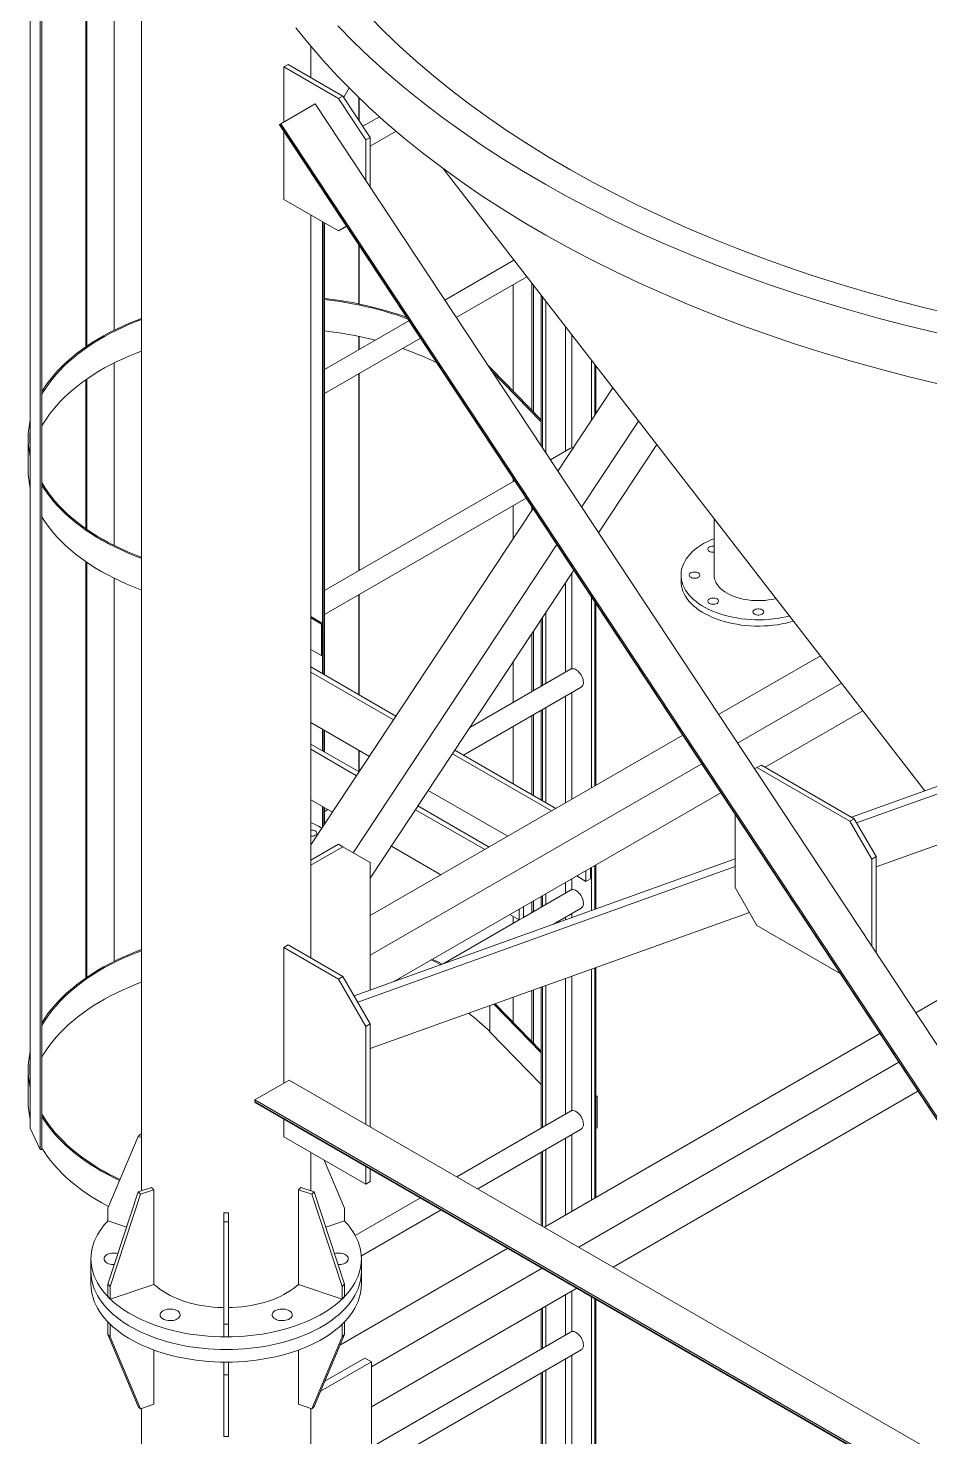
# Model space of a CAD drawing. Header units: millimetres. Extents: x 26816 to 90584, y 11074 to 56542.
# Drawn here: x 39955 to 41122, y 39986 to 41808 of the extents above; entities that cross this region are included whole.
import ezdxf

# ---------------------------------------------------------------- set-up
doc = ezdxf.new("R2010")
doc.units = ezdxf.units.MM
doc.layers.add('MAU_CAM', color=30, linetype='Continuous')

msp = doc.modelspace()

# ---------------------------------------------------------------- linework, layer by layer
at = {"layer": 'MAU_CAM', "linetype": 'Continuous', "lineweight": 0}
for p, q in [((39957.9, 40385.1), (39957.9, 49407.9)), ((39971, 40357.2), (39971, 49380)), ((39973, 40357.5), (39973, 49380.3)), ((40101.9, 42420.6), (40101.9, 40303.9)), ((40029.9, 41395.7), (40029.9, 41934.3)), ((40031.3, 41396.7), (40031.3, 41933.3)), ((40066.7, 41417.3), (40066.7, 41912.8)), ((40321, 41744), (40321, 41784.4)), ((40321, 41783.5), (40322, 41783.2)), ((40291.7, 41760.9), (40286.1, 41757.7)), ((40286.1, 41757.7), (40286.1, 41686.7)), ((40286.1, 41757.7), (40356.8, 41716.8)), ((40291.7, 41760.9), (40362.4, 41720.1)), ((40370.4, 41730.6), (40363.5, 41718.5)), ((40362.4, 41720.1), (40356.8, 41716.8)), ((40356.8, 41716.8), (40392.1, 41663.3)), ((40362.4, 41720.1), (40397.8, 41666.6)), ((40383.1, 41688.8), (40383.1, 41718.1)), ((40383.6, 41688), (40383.6, 41717.6)), ((40282, 41684.3), (40326.5, 41710)), ((41600.9, 39781), (40326.5, 41710)), ((40280.4, 41682.9), (41577, 39720.2)), ((40280.6, 41683.2), (40282, 41684.3)), ((41577.2, 39720.5), (40280.6, 41683.2)), ((41578.6, 39721.7), (40282, 41684.3)), ((40409.8, 41693.2), (40388.3, 41680.9)), ((40286.1, 41674.3), (40286.1, 41586.4)), ((40397.8, 41666.6), (40392.1, 41663.3)), ((40392.1, 41610.8), (40392.1, 41663.3)), ((40397.8, 41655.1), (40431.2, 41674.5)), ((40397.8, 41602.2), (40397.8, 41666.6)), ((40491.5, 41626.6), (41115.3, 40821.4)), ((40286.1, 41586.4), (40356.8, 41545.6)), ((40321, 40605), (40321, 41566.3)), ((40336.2, 41557.5), (40336.2, 40972.7)), ((40337.6, 41556.7), (40337.6, 40971.9)), ((40338.5, 40971.4), (40338.5, 41556.2)), ((40356.8, 41545.6), (40367.1, 41551.6)), ((40362.4, 41548.9), (40356.8, 41545.6)), ((40367.1, 41551.6), (40362.4, 41548.9)), ((40383.1, 41451.1), (40383.1, 41527.4)), ((40383.6, 41451), (40383.6, 41526.6)), ((40583.6, 41507.8), (40494.2, 41456.2)), ((40582.5, 41507.2), (40582.5, 41509.2)), ((40509.1, 41433.6), (40600.3, 41486.3)), ((40582.5, 41338.6), (40582.5, 41476)), ((40607, 41313.4), (40607, 41477.6)), ((40608.8, 41311.6), (40608.8, 41475.3)), ((40619, 41462), (40619, 41267.3)), ((40620.5, 41460.2), (40620.5, 41265.1)), ((40624.7, 41454.7), (40624.7, 41258.7)), ((40447.8, 41429.4), (40338.5, 41366.3)), ((40650.2, 41421.9), (40650.2, 41260.4)), ((40338.5, 41335.1), (40462.7, 41406.9)), ((40383.1, 41392.1), (40383.1, 41409)), ((40383.6, 41392.4), (40383.6, 41408.9)), ((40658.6, 41410.9), (40658.6, 41265)), ((40066.7, 41138.6), (40066.7, 41374.9)), ((40554.3, 41367.6), (40549.8, 41372.1)), ((40554.3, 41367.6), (40553, 41367.2)), ((40619, 41301.1), (40554.3, 41367.6)), ((40684.1, 41378), (40684.1, 41301)), ((40688.3, 41372.6), (40688.3, 41307.4)), ((40689.7, 41370.7), (40689.7, 41309.6)), ((40029.9, 41160.4), (40029.9, 41353.1)), ((40031.3, 41159.4), (40031.3, 41354.1)), ((40383.1, 41106.3), (40383.1, 41360.9)), ((40383.6, 41106.6), (40383.6, 41361.2)), ((40619, 41298.7), (40554.3, 41365.2)), ((40640.4, 41234.9), (40711.6, 41342.6)), ((40671.2, 41188.3), (40744.8, 41299.7)), ((39955.3, 41277.2), (39955.3, 41236.3)), ((40656.9, 41264.4), (40630.9, 41249.3)), ((40693.1, 41155.2), (40768.4, 41269.2)), ((40584.5, 41222.5), (40338.5, 41080.5)), ((40582.5, 41221.4), (40582.5, 41225.6)), ((40321, 40751.3), (40608.4, 41186.4)), ((40338.5, 41049.3), (40599.4, 41200)), ((40582.5, 41147.3), (40582.5, 41190.2)), ((40607, 41184.3), (40607, 41188.5)), ((40842.6, 41173.4), (40842.6, 41100.3)), ((40375.8, 40741.2), (40639.2, 41139.8)), ((40029.9, 40579.2), (40029.9, 41117.8)), ((40031.3, 40580.2), (40031.3, 41116.8)), ((40066.7, 40600.7), (40066.7, 41096.2)), ((40397.8, 40708.2), (40661, 41106.7)), ((40658.6, 41103.1), (40658.6, 40979.2)), ((40799.8, 41100.3), (40799.8, 41092.1)), ((40383.1, 40945.6), (40383.1, 41075.1)), ((40383.6, 40945.3), (40383.6, 41075.4)), ((40650.2, 41090.2), (40650.2, 40974.6)), ((40684.1, 41071.8), (40684.1, 40825.2)), ((40688.3, 41065.4), (40688.3, 40827.6)), ((40689.7, 41063.3), (40689.7, 40828.5)), ((40321, 41046.7), (40336.2, 41037.9)), ((40321, 41045), (40334.8, 41037.1)), ((40336.2, 41037.9), (40334.8, 41037.1)), ((40336.2, 40997.1), (40336.2, 41037.9)), ((40619, 41043.1), (40619, 40956.7)), ((40620.5, 41045.3), (40620.5, 40957.5)), ((40624.7, 41051.7), (40624.7, 40960)), ((40334.8, 41037.1), (40334.8, 40996.2)), ((40607, 40949.7), (40607, 41025)), ((40608.8, 40950.8), (40608.8, 41027.6)), ((40321, 41004.2), (40334.8, 40996.2)), ((40334.8, 40996.2), (40336.2, 40997.1)), ((40582.5, 40935.6), (40582.5, 40987.9)), ((40848.4, 40920.1), (40980, 40996)), ((40321, 40981.5), (40431, 40918)), ((40321, 40975), (40427.9, 40913.2)), ((40656.9, 40978.6), (40526.7, 40903.4)), ((41524.1, 40968.2), (41020.3, 40787.3)), ((40518.5, 40867.5), (40670.7, 40955.3)), ((40658.6, 40948.4), (40658.6, 40810.5)), ((40873, 40882.8), (41007.5, 40960.5)), ((41524.1, 40958.5), (41026.9, 40779.9)), ((40624.7, 40928.8), (40624.7, 40806.2)), ((40650.2, 40943.5), (40650.2, 40805.6)), ((40607, 40816.4), (40607, 40918.6)), ((40608.8, 40815.4), (40608.8, 40919.6)), ((40619, 40925.5), (40619, 40809.4)), ((40620.5, 40926.3), (40620.5, 40808.6)), ((40908.5, 40851.8), (41035.1, 40924.9)), ((40321, 40909.6), (40396.7, 40865.9)), ((40336.2, 40900.9), (40336.2, 40872.9)), ((40337.6, 40900), (40337.6, 40872)), ((40338.5, 40871.5), (40338.5, 40899.5)), ((40397.8, 40659.9), (40802, 40893.3)), ((40582.5, 40830.5), (40582.5, 40904.4)), ((41533.8, 40895.7), (41052.2, 40722.8)), ((40321, 40881.7), (40383.3, 40845.7)), ((40321, 40875.1), (40380.2, 40840.9)), ((40383.1, 40845.8), (40383.1, 40873.8)), ((40507.3, 40874), (40637.9, 40798.5)), ((40383.6, 40846.2), (40383.6, 40873.5)), ((40397.8, 40608.5), (40826.6, 40856)), ((40504.1, 40869.2), (40632.3, 40795.3)), ((40895, 40849.6), (40898, 40851.3)), ((40903.7, 40854.6), (40898, 40851.3)), ((40898, 40851.3), (41018.2, 40781.9)), ((40903.7, 40854.6), (41023.9, 40785.2)), ((40472.9, 40821.9), (40575.7, 40762.6)), ((40321, 40809.8), (40348.9, 40793.7)), ((40336.2, 40801), (40336.2, 40774.4)), ((40428.4, 40574.7), (40851.2, 40818.8)), ((40459.5, 40801.7), (40551.4, 40748.6)), ((40337.6, 40800.2), (40337.6, 40776.5)), ((40338.5, 40777.9), (40338.5, 40799.7)), ((40342.8, 40797.2), (40338.5, 40794.7)), ((40456.4, 40796.9), (40545.8, 40745.3)), ((40869.7, 40790.8), (40869.7, 40696.2)), ((41023.9, 40785.2), (41018.2, 40781.9)), ((41023.9, 40785.2), (41052.2, 40736.2)), ((41018.2, 40781.9), (41046.5, 40732.9)), ((40356.8, 40752.2), (40321, 40731.5)), ((40362.4, 40748.9), (40321, 40725)), ((40356.8, 40752.2), (40362.4, 40748.9)), ((40362.4, 40748.9), (40397.8, 40728.5)), ((40425.1, 40749.7), (40489.2, 40712.7)), ((40869.7, 40733.2), (40376.8, 40556.2)), ((40397.8, 40563.7), (40397.8, 40728.5)), ((41052.2, 40736.2), (41046.5, 40732.9)), ((41046.5, 40732.9), (41046.5, 40620.2)), ((41052.2, 40736.2), (41052.2, 40611.6)), ((40869.7, 40723.5), (40381.5, 40548.1)), ((40664.8, 40711.2), (40676.8, 40704.2)), ((40676.8, 40718.1), (40676.8, 40704.2)), ((40682.5, 40707.5), (40682.5, 40721.4)), ((40684.1, 40722.3), (40684.1, 40666.5)), ((40688.3, 40724.8), (40688.3, 40668.1)), ((40689.7, 40725.6), (40689.7, 40668.6)), ((40656.9, 40692.8), (40596, 40657.6)), ((40650.2, 40702.7), (40650.2, 40688.9)), ((40658.6, 40707.6), (40658.6, 40693.5)), ((40676.8, 40704.2), (40682.5, 40707.5)), ((40869.7, 40696.2), (40898, 40647.2)), ((40607, 40664), (40607, 40677.8)), ((40608.8, 40665), (40608.8, 40678.8)), ((40619, 40684.8), (40619, 40670.9)), ((40620.5, 40685.6), (40620.5, 40671.7)), ((40624.7, 40688), (40624.7, 40674.2)), ((40888.4, 40663.9), (40397.8, 40487.8)), ((40578.3, 40661.2), (40590.3, 40654.3)), ((40582.5, 40649.8), (40582.5, 40658.8)), ((40590.3, 40668.2), (40590.3, 40654.3)), ((40590.3, 40654.3), (40596, 40657.6)), ((40596, 40657.6), (40596, 40671.4)), ((40634.8, 40648.8), (40670.7, 40669.5)), ((40650.2, 40657.7), (40650.2, 40654.3)), ((40658.6, 40662.6), (40658.6, 40657.4)), ((40590.3, 40654.3), (40491.9, 40597.5)), ((40898, 40647.2), (41005.7, 40585.1)), ((40286.1, 40618.7), (40291.7, 40621.9)), ((40286.1, 40618.7), (40286.1, 40443.1)), ((40356.8, 40577.8), (40286.1, 40618.7)), ((40362.4, 40581.1), (40291.7, 40621.9)), ((41103.4, 40534.1), (41265.4, 40627.6)), ((40684.1, 40590.6), (40684.1, 40292)), ((40688.3, 40592.1), (40688.3, 40294.4)), ((40689.7, 40592.6), (40689.7, 40295.3)), ((40356.8, 40577.8), (40362.4, 40581.1)), ((40392.1, 40516.6), (40356.8, 40577.8)), ((40362.4, 40581.1), (40397.8, 40519.9)), ((40619, 40567.2), (40619, 40385.1)), ((40620.5, 40567.7), (40620.5, 40385.9)), ((40624.7, 40569.3), (40624.7, 40388.4)), ((40650.2, 40578.4), (40650.2, 40403.1)), ((40658.6, 40581.4), (40658.6, 40407.7)), ((40619, 40484.5), (40559.4, 40545.8)), ((40582.5, 40522.1), (40582.5, 40554.1)), ((40607, 40496.9), (40607, 40562.9)), ((40608.8, 40495.1), (40608.8, 40563.5)), ((40552.5, 40543.3), (40552.5, 40509.7)), ((40619, 40482.2), (40557.7, 40545.2)), ((40397.8, 40519.9), (40392.1, 40516.6)), ((40392.1, 40390), (40392.1, 40516.6)), ((40397.8, 40386.8), (40397.8, 40519.9)), ((40619, 40441.4), (40552.5, 40509.7)), ((40623, 40256.7), (41057, 40507.3)), ((39955.3, 40460.6), (39955.3, 40419.8)), ((40667.6, 40231), (41081.6, 40470.1)), ((40248.6, 40421.5), (40293.1, 40447.2)), ((41600.9, 39692.2), (40293.1, 40447.2)), ((41578.6, 39653.7), (40248.6, 40421.5)), ((40248.6, 40419), (40248.6, 40421.5)), ((41578.6, 39651.2), (40248.6, 40419)), ((40249, 40418.1), (41579, 39650.3)), ((40691.2, 40426.3), (40689.7, 40427.1)), ((40689.7, 40425.5), (40691.2, 40426.3)), ((40689.7, 40384.6), (40689.7, 40425.5)), ((40691.2, 40426.3), (40691.2, 40385.4)), ((40712.1, 40205.3), (41106.2, 40432.8)), ((40656.9, 40407), (40509.9, 40322.1)), ((39957.9, 40385.1), (39971, 40357.2)), ((40286.1, 40396.7), (40286.1, 40373.7)), ((40290, 40394.4), (41600.9, 39637.6)), ((40536.9, 40306.5), (40670.7, 40383.7)), ((40691.2, 40385.4), (40689.7, 40384.6)), ((40097.7, 40374.3), (40058.4, 40281.3)), ((40100.7, 40377.3), (40097.7, 40374.3)), ((40101.9, 40372.9), (40097.7, 40374.3)), ((40101.9, 40376.9), (40100.7, 40377.3)), ((40286.1, 40373.7), (40392.1, 40312.5)), ((40650.2, 40371.9), (40650.2, 40272.4)), ((40658.6, 40376.8), (40658.6, 40277.3)), ((39971, 40357.2), (39973, 40357.5)), ((40321, 40303.9), (40321, 40353.5)), ((40619, 40353.9), (40619, 40259)), ((40620.5, 40354.7), (40620.5, 40258.2)), ((40624.7, 40357.2), (40624.7, 40257.7)), ((40338.1, 40343.7), (40364.5, 40281.3)), ((40338.5, 40342.7), (40338.5, 40343.4)), ((40392.1, 40312.5), (40392.1, 40335.5)), ((40397.8, 40315.7), (40397.8, 40332.2)), ((40392.1, 40312.5), (40397.8, 40315.7)), ((40097.7, 40302.5), (40058.4, 40183.2)), ((40100.7, 40299.5), (40061.4, 40180.2)), ((40115, 40308.3), (40097.7, 40302.5)), ((40097.7, 40302.5), (40100.7, 40299.5)), ((40118, 40305.3), (40100.7, 40299.5)), ((40115, 40308.3), (40118, 40305.3)), ((40118, 40182.8), (40118, 40305.3)), ((40304.8, 40305.3), (40307.8, 40308.3)), ((40304.8, 40305.3), (40322.1, 40299.5)), ((40304.8, 40182.8), (40304.8, 40305.3)), ((40307.8, 40308.3), (40325.1, 40302.5)), ((40322.1, 40299.5), (40325.1, 40302.5)), ((40322.1, 40299.5), (40361.5, 40180.2)), ((40325.1, 40302.5), (40364.5, 40183.2)), ((40462.6, 40294.8), (40378.4, 40246.2)), ((40058.4, 40281.3), (40058.4, 40264.9)), ((40208.4, 40275.2), (40214.4, 40275.2)), ((40208.4, 40275.2), (40208.4, 40263.6)), ((40214.4, 40275.2), (40214.4, 40263.6)), ((40364.5, 40281.3), (40364.5, 40264.9)), ((40386.3, 40219.6), (40489.6, 40279.2)), ((40058.4, 40264.9), (40082.7, 40256.8)), ((40208.4, 40263.6), (40208.4, 40131.2)), ((40208.4, 40263.6), (40214.4, 40263.6)), ((40214.4, 40263.6), (40214.4, 40131.2)), ((40364.5, 40264.9), (40340.2, 40256.8)), ((40358.6, 40104.1), (40575.8, 40229.5)), ((40036.4, 40215.9), (40036.4, 40199.6)), ((40036.4, 40199.6), (40036.4, 40183.3)), ((40386.4, 40199.6), (40386.4, 40215.9)), ((40386.4, 40183.3), (40386.4, 40199.6)), ((40399.2, 40076.1), (40620.3, 40203.7)), ((40058.4, 40183.2), (40061.4, 40180.2)), ((40058.4, 40183.2), (40058.4, 40166.9)), ((40061.4, 40163.9), (40118, 40182.8)), ((40361.5, 40163.9), (40304.8, 40182.8)), ((40361.5, 40180.2), (40364.5, 40183.2)), ((40364.5, 40183.2), (40364.5, 40166.9)), ((40058.4, 40166.9), (40061.4, 40163.9)), ((40061.4, 40180.2), (40061.4, 40163.9)), ((40361.5, 40180.2), (40361.5, 40163.9)), ((40361.5, 40163.9), (40364.5, 40166.9)), ((40399.2, 40024.6), (40664.9, 40178)), ((40650.2, 40169.5), (40650.2, 40117.3)), ((40658.6, 40174.4), (40658.6, 40121.9)), ((40684.1, 40166.9), (40684.1, 39685)), ((40688.3, 40164.5), (40688.3, 39682.6)), ((40689.7, 40163.7), (40689.7, 39681.8)), ((40619, 40151.6), (40619, 40099.3)), ((40620.5, 40152.4), (40620.5, 40100.1)), ((40624.7, 40154.8), (40624.7, 40102.6)), ((40058.4, 40134.2), (40058.4, 40134.3)), ((40058.4, 40134.2), (40061.4, 40131.2)), ((40058.4, 40117.9), (40058.4, 40134.2)), ((40061.4, 40131.2), (40061.4, 40131.3)), ((40061.4, 40114.9), (40061.4, 40131.2)), ((40208.4, 40131.2), (40214.4, 40131.2)), ((40208.4, 40131.2), (40208.4, 40114.9)), ((40214.4, 40131.2), (40214.4, 40114.9)), ((40361.5, 40131.2), (40364.5, 40134.2)), ((40361.5, 40131.2), (40361.5, 40131.3)), ((40361.5, 40114.9), (40361.5, 40131.2)), ((40364.5, 40134.2), (40364.5, 40134.3)), ((40364.5, 40117.9), (40364.5, 40134.2)), ((40058.4, 40117.9), (40061.4, 40114.9)), ((40097.7, 40024.9), (40058.4, 40117.9)), ((40100.7, 40021.9), (40061.4, 40114.9)), ((40208.4, 40114.9), (40214.4, 40114.9)), ((40322.1, 40021.9), (40361.5, 40114.9)), ((40325.1, 40024.9), (40364.5, 40117.9)), ((40361.5, 40114.9), (40364.5, 40117.9)), ((40656.9, 40121.2), (40399.2, 39972.4)), ((40118, 40097.8), (40118, 40027.7)), ((40304.8, 40097.8), (40304.8, 40027.7)), ((40399.2, 39941.2), (40670.7, 40098)), ((40658.6, 40091), (40658.6, 39836.1)), ((40208.4, 40065.9), (40208.4, 40082.2)), ((40208.4, 40082.2), (40214.4, 40082.2)), ((40208.4, 40082.2), (40208.4, 40082.2)), ((40214.4, 40065.9), (40214.4, 40082.2)), ((40214.4, 40082.2), (40214.4, 40082.2)), ((40333.5, 40044.7), (40399.2, 40082.6)), ((40339, 40057.7), (40390.7, 40087.5)), ((40390.7, 40087.5), (40399.2, 40082.6)), ((40399.2, 40082.6), (40399.2, 39919.3)), ((40650.2, 40086.1), (40650.2, 39831.5)), ((40208.4, 40065.9), (40214.4, 40065.9)), ((40208.4, 39986), (40208.4, 40065.9)), ((40214.4, 39986), (40214.4, 40065.9)), ((40619, 40068.1), (40619, 39813.5)), ((40620.5, 40069), (40620.5, 39814.3)), ((40624.7, 40071.4), (40624.7, 39816.8)), ((40097.7, 40024.9), (40100.7, 40021.9)), ((40118, 40027.7), (40100.7, 40021.9)), ((40101.9, 40022.3), (40101.9, 37547.7)), ((40304.8, 40027.7), (40322.1, 40021.9)), ((40321, 39920.8), (40321, 40022.3)), ((40322.1, 40021.9), (40325.1, 40024.9)), ((40208.4, 39986), (40214.4, 39986))]:
    msp.add_line(p, q, dxfattribs=at)
at = {"layer": 'MAU_CAM', "linetype": 'Continuous', "lineweight": 0, "flags": 128}
for points in [[(40396.3, 41823.5), (40415.7, 41803.7), (40436.1, 41784.2), (40457.3, 41765.1), (40479.4, 41746.2), (40502.4, 41727.7), (40526.1, 41709.5), (40550.7, 41691.8), (40576.1, 41674.3), (40602.3, 41657.3), (40629.3, 41640.7), (40657, 41624.5), (40685.4, 41608.7), (40714.6, 41593.4), (40744.4, 41578.5), (40774.9, 41564.1), (40806, 41550.1), (40837.8, 41536.6), (40870.2, 41523.7), (40903.1, 41511.1), (40936.6, 41499.1), (40970.6, 41487.7), (41005.2, 41476.7), (41040.2, 41466.3), (41075.7, 41456.4), (41111.7, 41447), (41148, 41438.2)], [(40301.5, 41808.3), (40318.7, 41787.1), (40336.8, 41766.1), (40356, 41745.4), (40376, 41725), (40397, 41704.9), (40418.9, 41685.1), (40441.7, 41665.7), (40465.3, 41646.6), (40489.8, 41627.9), (40515.2, 41609.6), (40541.4, 41591.6), (40568.4, 41574.1), (40596.1, 41557), (40624.7, 41540.3), (40654, 41524), (40684, 41508.2), (40714.8, 41492.9), (40746.2, 41478), (40778.3, 41463.6), (40811, 41449.7), (40844.4, 41436.3), (40878.3, 41423.4), (40912.9, 41411.1), (40948, 41399.2), (40983.6, 41387.9), (41019.7, 41377.2), (41056.3, 41367), (41093.3, 41357.3), (41130.8, 41348.2)], [(40356, 41810.7), (40376, 41790.3), (40397, 41770.2), (40418.9, 41750.5), (40441.7, 41731), (40465.3, 41712), (40489.8, 41693.2), (40515.2, 41674.9), (40541.4, 41657), (40568.4, 41639.4), (40596.1, 41622.3), (40624.7, 41605.6), (40654, 41589.4), (40684, 41573.6), (40714.8, 41558.2), (40746.2, 41543.3), (40778.3, 41528.9), (40811, 41515.1), (40844.4, 41501.7), (40878.3, 41488.8), (40912.9, 41476.4), (40948, 41464.6), (40983.6, 41453.3), (41019.7, 41442.5), (41056.3, 41432.3), (41093.3, 41422.7), (41130.8, 41413.6)], [(40280.4, 41682.9), (40280.4, 41682.9), (40280.4, 41683), (40280.5, 41683.1), (40280.6, 41683.2)], [(40101.9, 41432.4), (40093.9, 41429.4), (40085.2, 41425.8), (40076.8, 41422.1), (40068.6, 41418.2), (40060.6, 41414.1), (40052.8, 41409.9), (40045.3, 41405.6), (40038, 41401.1), (40031, 41396.5), (40024.3, 41391.7), (40017.8, 41386.9), (40011.6, 41381.9), (40005.8, 41376.8), (40000.2, 41371.5), (39994.9, 41366.2), (39989.9, 41360.8), (39985.3, 41355.3), (39980.9, 41349.7), (39976.9, 41344), (39973.3, 41338.2), (39973, 41337.7)], [(40101.9, 41431), (40095, 41428.4), (40086.4, 41424.9), (40078, 41421.2), (40069.8, 41417.3), (40061.9, 41413.3), (40054.2, 41409.1), (40046.7, 41404.8), (40039.5, 41400.3), (40032.5, 41395.8), (40025.8, 41391), (40019.4, 41386.2), (40013.3, 41381.2), (40007.4, 41376.1), (40001.9, 41370.9), (39996.7, 41365.6), (39991.7, 41360.3), (39987.1, 41354.8), (39982.8, 41349.2), (39978.8, 41343.5), (39975.1, 41337.8), (39973, 41334.1)], [(40404.1, 41404.2), (40397.4, 41405.8), (40387.6, 41408.1), (40377.7, 41410.1), (40367.6, 41412), (40357.4, 41413.7), (40347.2, 41415.2), (40338.5, 41416.2)], [(40101.9, 41390.2), (40095, 41387.6), (40086.4, 41384), (40078, 41380.3), (40069.8, 41376.5), (40061.9, 41372.4), (40054.2, 41368.3), (40046.7, 41364), (40039.5, 41359.5), (40032.5, 41354.9), (40025.8, 41350.2), (40019.4, 41345.4), (40013.3, 41340.4), (40007.4, 41335.3), (40001.9, 41330.1), (39996.7, 41324.8), (39991.7, 41319.4), (39987.1, 41313.9), (39982.8, 41308.4), (39978.8, 41302.7), (39975.1, 41297), (39973, 41293.3)], [(39973, 41220.2), (39974.2, 41218.1), (39977.8, 41212.3), (39981.7, 41206.6), (39985.9, 41201), (39990.4, 41195.5), (39995.3, 41190.1), (40000.5, 41184.8), (40005.9, 41179.6), (40011.7, 41174.5), (40017.7, 41169.5), (40024.1, 41164.6), (40030.7, 41159.8), (40037.6, 41155.2), (40044.7, 41150.7), (40052.1, 41146.4), (40059.8, 41142.2), (40067.7, 41138.1), (40075.8, 41134.2), (40084.1, 41130.4), (40092.7, 41126.9), (40101.4, 41123.4), (40101.9, 41123.3)], [(39973, 41216.6), (39975.9, 41211.9), (39979.8, 41206.2), (39984.1, 41200.6), (39988.6, 41195), (39993.5, 41189.6), (39998.7, 41184.2), (40004.2, 41179), (40010, 41173.8), (40016.1, 41168.8), (40022.5, 41163.9), (40029.2, 41159.1), (40036.1, 41154.4), (40043.3, 41149.9), (40050.7, 41145.5), (40058.4, 41141.3), (40066.4, 41137.2), (40074.5, 41133.3), (40082.9, 41129.5), (40091.5, 41125.9), (40100.3, 41122.5), (40101.9, 41121.9)], [(39973, 41175.8), (39975.9, 41171.1), (39979.8, 41165.4), (39984.1, 41159.7), (39988.6, 41154.2), (39993.5, 41148.7), (39998.7, 41143.4), (40004.2, 41138.1), (40010, 41133), (40016.1, 41128), (40022.5, 41123.1), (40029.2, 41118.3), (40036.1, 41113.6), (40043.3, 41109.1), (40050.7, 41104.7), (40058.4, 41100.5), (40066.4, 41096.4), (40074.5, 41092.5), (40082.9, 41088.7), (40091.5, 41085.1), (40100.3, 41081.6), (40101.9, 41081.1)], [(40940.1, 41047.5), (40936, 41046.5), (40930.4, 41045.4), (40924.7, 41044.4), (40918.9, 41043.7), (40913.1, 41043.1), (40907.2, 41042.7), (40901.2, 41042.6), (40895.3, 41042.6), (40889.4, 41042.9), (40883.5, 41043.4), (40877.7, 41044), (40872, 41044.9), (40866.3, 41045.9), (40860.8, 41047.1), (40855.4, 41048.6), (40850.2, 41050.2), (40845.1, 41052), (40840.3, 41053.9), (40835.6, 41056), (40831.2, 41058.3), (40827, 41060.7), (40823, 41063.3), (40819.4, 41066), (40816, 41068.8), (40812.9, 41071.7), (40810.1, 41074.7), (40807.7, 41077.8), (40805.5, 41081), (40803.7, 41084.3), (40802.2, 41087.6), (40801.1, 41090.9), (40800.3, 41094.3), (40799.9, 41097.7), (40799.8, 41101.2), (40800, 41104.6), (40800.6, 41108), (40801.6, 41111.4), (40802.9, 41114.7), (40804.6, 41118), (40806.5, 41121.2), (40808.9, 41124.4), (40811.5, 41127.4), (40814.4, 41130.4), (40817.7, 41133.3), (40821.2, 41136), (40825, 41138.6), (40829, 41141.1), (40833.4, 41143.5), (40837.9, 41145.7), (40842.6, 41147.7)], [(40842.6, 41130), (40842.2, 41130), (40840.6, 41130), (40839.1, 41130.2), (40837.7, 41130.6), (40836.5, 41131.1), (40835.5, 41131.8), (40834.8, 41132.7), (40834.5, 41133.5), (40834.5, 41134.4), (40834.8, 41135.3), (40835.5, 41136.1), (40836.5, 41136.8), (40837.7, 41137.4), (40839.1, 41137.8), (40840.6, 41138), (40842.2, 41138), (40842.6, 41138)], [(40822.2, 41097.5), (40821, 41096.9), (40819.6, 41096.5), (40818, 41096.3), (40816.5, 41096.3), (40814.9, 41096.5), (40813.5, 41096.9), (40812.3, 41097.5), (40811.3, 41098.2), (40810.7, 41099), (40810.3, 41099.9), (40810.3, 41100.8), (40810.7, 41101.6), (40811.3, 41102.5), (40812.3, 41103.2), (40813.5, 41103.7), (40814.9, 41104.1), (40816.5, 41104.3), (40818, 41104.3), (40819.6, 41104.1), (40821, 41103.7), (40822.2, 41103.2), (40823.2, 41102.5), (40823.9, 41101.6), (40824.2, 41100.8), (40824.2, 41099.9), (40823.9, 41099), (40823.2, 41098.2), (40822.2, 41097.5)], [(40922.6, 41070.1), (40921.6, 41069.8), (40917.4, 41068.9), (40913.1, 41068.2), (40908.7, 41067.7), (40904.2, 41067.4), (40899.8, 41067.3), (40895.3, 41067.4), (40890.8, 41067.7), (40886.4, 41068.2), (40882.1, 41068.9), (40877.9, 41069.8), (40873.8, 41070.9), (40869.9, 41072.2), (40866.2, 41073.6), (40862.6, 41075.2), (40859.3, 41077), (40856.3, 41078.9), (40853.5, 41080.9), (40851, 41083.1), (40848.8, 41085.3), (40847, 41087.7), (40845.4, 41090.1), (40844.2, 41092.6), (40843.3, 41095.2), (40842.8, 41097.7), (40842.6, 41100.3)], [(40945.3, 41040.8), (40941.4, 41039.7), (40936, 41038.3), (40930.4, 41037.2), (40924.7, 41036.2), (40918.9, 41035.5), (40913.1, 41034.9), (40907.2, 41034.6), (40901.2, 41034.4), (40895.3, 41034.5), (40889.4, 41034.7), (40883.5, 41035.2), (40877.7, 41035.8), (40872, 41036.7), (40866.3, 41037.7), (40860.8, 41039), (40855.4, 41040.4), (40850.2, 41042), (40845.1, 41043.8), (40840.3, 41045.7), (40835.6, 41047.9), (40831.2, 41050.1), (40827, 41052.6), (40823, 41055.1), (40819.4, 41057.8), (40816, 41060.6), (40812.9, 41063.5), (40810.1, 41066.6), (40807.7, 41069.7), (40805.5, 41072.9), (40803.7, 41076.1), (40802.2, 41079.4), (40801.1, 41082.8), (40800.3, 41086.2), (40799.9, 41089.6), (40799.8, 41092.1)], [(40846.4, 41063.8), (40845.1, 41063.2), (40843.7, 41062.8), (40842.2, 41062.6), (40840.6, 41062.6), (40839.1, 41062.8), (40837.7, 41063.2), (40836.5, 41063.8), (40835.5, 41064.5), (40834.8, 41065.3), (40834.5, 41066.2), (40834.5, 41067.1), (40834.8, 41068), (40835.5, 41068.8), (40836.5, 41069.5), (40837.7, 41070.1), (40839.1, 41070.5), (40840.6, 41070.7), (40842.2, 41070.7), (40843.7, 41070.5), (40845.1, 41070.1), (40846.4, 41069.5), (40847.4, 41068.8), (40848, 41068), (40848.4, 41067.1), (40848.4, 41066.2), (40848, 41065.3), (40847.4, 41064.5), (40846.4, 41063.8)], [(40904.7, 41049.8), (40903.5, 41049.3), (40902.1, 41048.9), (40900.5, 41048.7), (40899, 41048.7), (40897.4, 41048.9), (40896, 41049.3), (40894.8, 41049.8), (40893.8, 41050.5), (40893.2, 41051.4), (40892.8, 41052.2), (40892.8, 41053.1), (40893.2, 41054), (40893.8, 41054.8), (40894.8, 41055.5), (40896, 41056.1), (40897.4, 41056.5), (40899, 41056.7), (40900.5, 41056.7), (40902.1, 41056.5), (40903.5, 41056.1), (40904.7, 41055.5), (40905.7, 41054.8), (40906.4, 41054), (40906.7, 41053.1), (40906.7, 41052.2), (40906.4, 41051.4), (40905.7, 41050.5), (40904.7, 41049.8)], [(40673.5, 40961.5), (40673.4, 40963.4), (40673, 40965.4), (40672.3, 40967.4), (40671.5, 40969.4), (40670.4, 40971.4), (40669.2, 40973.2), (40667.8, 40974.9), (40666.3, 40976.4), (40664.7, 40977.5), (40663.2, 40978.5), (40661.6, 40979.1), (40660.1, 40979.3), (40658.7, 40979.3), (40657.5, 40978.9), (40657.2, 40978.7)], [(40326.7, 40763.8), (40327.6, 40764.5), (40328.3, 40765.3), (40328.7, 40766.2), (40328.7, 40767.1), (40328.3, 40767.9), (40327.6, 40768.8), (40326.7, 40769.5), (40325.4, 40770), (40324, 40770.4), (40322.5, 40770.6), (40321, 40770.6)], [(40673.5, 40675.7), (40673.4, 40677.6), (40673, 40679.6), (40672.3, 40681.6), (40671.5, 40683.7), (40670.4, 40685.6), (40669.2, 40687.4), (40667.8, 40689.1), (40666.3, 40690.6), (40664.7, 40691.8), (40663.2, 40692.7), (40661.6, 40693.3), (40660.1, 40693.5), (40658.7, 40693.5), (40657.5, 40693.1), (40657.2, 40692.9)], [(40101.9, 40615.9), (40093.9, 40612.8), (40085.2, 40609.2), (40076.8, 40605.5), (40068.6, 40601.6), (40060.6, 40597.6), (40052.8, 40593.4), (40045.3, 40589.1), (40038, 40584.6), (40031, 40580), (40024.3, 40575.2), (40017.8, 40570.3), (40011.6, 40565.3), (40005.8, 40560.2), (40000.2, 40555), (39994.9, 40549.7), (39989.9, 40544.2), (39985.3, 40538.7), (39980.9, 40533.1), (39976.9, 40527.4), (39973.3, 40521.7), (39973, 40521.2)], [(40101.9, 40614.5), (40095, 40611.9), (40086.4, 40608.3), (40078, 40604.6), (40069.8, 40600.8), (40061.9, 40596.7), (40054.2, 40592.6), (40046.7, 40588.3), (40039.5, 40583.8), (40032.5, 40579.2), (40025.8, 40574.5), (40019.4, 40569.6), (40013.3, 40564.7), (40007.4, 40559.6), (40001.9, 40554.4), (39996.7, 40549.1), (39991.7, 40543.7), (39987.1, 40538.2), (39982.8, 40532.7), (39978.8, 40527), (39975.1, 40521.3), (39973, 40517.6)], [(40101.9, 40573.7), (40095, 40571), (40086.4, 40567.5), (40078, 40563.8), (40069.8, 40559.9), (40061.9, 40555.9), (40054.2, 40551.7), (40046.7, 40547.4), (40039.5, 40543), (40032.5, 40538.4), (40025.8, 40533.7), (40019.4, 40528.8), (40013.3, 40523.8), (40007.4, 40518.8), (40001.9, 40513.6), (39996.7, 40508.3), (39991.7, 40502.9), (39987.1, 40497.4), (39982.8, 40491.8), (39978.8, 40486.2), (39975.1, 40480.5), (39973, 40476.7)], [(40437.1, 40577.8), (40435.3, 40578.4), (40435, 40578.5)], [(39973, 40403.7), (39974.2, 40401.5), (39977.8, 40395.8), (39981.7, 40390.1), (39985.9, 40384.5), (39990.4, 40379), (39995.3, 40373.6), (40000.5, 40368.3), (40005.9, 40363), (40011.7, 40357.9), (40017.7, 40352.9), (40024.1, 40348), (40030.7, 40343.3), (40037.6, 40338.7), (40044.7, 40334.2), (40052.1, 40329.8), (40059.8, 40325.6), (40067.7, 40321.6), (40074.1, 40318.4)], [(39973, 40400.1), (39975.9, 40395.4), (39979.8, 40389.7), (39984.1, 40384), (39988.6, 40378.5), (39993.5, 40373), (39998.7, 40367.7), (40004.2, 40362.4), (40010, 40357.3), (40016.1, 40352.2), (40022.5, 40347.3), (40029.2, 40342.6), (40036.1, 40337.9), (40043.3, 40333.4), (40050.7, 40329), (40058.4, 40324.8), (40066.4, 40320.7), (40073.6, 40317.2)], [(40673.5, 40389.9), (40673.4, 40391.8), (40673, 40393.8), (40672.3, 40395.8), (40671.5, 40397.9), (40670.4, 40399.8), (40669.2, 40401.7), (40667.8, 40403.3), (40666.3, 40404.8), (40664.7, 40406), (40663.2, 40406.9), (40661.6, 40407.5), (40660.1, 40407.7), (40658.7, 40407.7), (40657.5, 40407.3), (40657.2, 40407.1)], [(40290, 40394.4), (40290, 40394.4), (40289.9, 40394.5)], [(39973, 40359.2), (39975.9, 40354.5), (39979.8, 40348.8), (39984.1, 40343.2), (39988.6, 40337.7), (39993.5, 40332.2), (39998.7, 40326.9), (40004.2, 40321.6), (40010, 40316.5), (40016.1, 40311.4), (40022.5, 40306.5), (40029.2, 40301.7), (40036.1, 40297.1), (40043.3, 40292.6), (40050.7, 40288.2), (40058.4, 40283.9), (40059.3, 40283.5)], [(40036.4, 40215.9), (40036.6, 40220.5), (40037.1, 40225), (40038, 40229.5), (40039.2, 40234), (40040.8, 40238.4), (40042.7, 40242.8), (40045, 40247.1), (40047.6, 40251.4), (40050.5, 40255.6), (40053.7, 40259.8), (40057.3, 40263.8), (40058.4, 40264.9)], [(40364.5, 40264.9), (40365.5, 40263.8), (40369.1, 40259.8), (40372.3, 40255.6), (40375.3, 40251.4), (40377.9, 40247.1), (40380.1, 40242.8), (40382, 40238.4), (40383.6, 40234), (40384.8, 40229.5), (40385.7, 40225), (40386.2, 40220.5), (40386.4, 40215.9), (40386.2, 40211.4), (40385.7, 40206.9), (40384.8, 40202.4), (40383.6, 40197.9), (40382, 40193.4), (40380.1, 40189), (40377.9, 40184.7), (40375.3, 40180.4), (40372.3, 40176.2), (40369.1, 40172.1), (40365.5, 40168), (40361.6, 40164.1), (40357.5, 40160.3), (40353, 40156.5), (40348.2, 40152.9), (40343.2, 40149.4), (40337.9, 40146.1), (40332.4, 40142.9), (40326.6, 40139.8), (40320.5, 40136.9), (40314.3, 40134.2), (40307.8, 40131.6), (40301.2, 40129.2), (40294.3, 40127), (40287.3, 40124.9), (40280.2, 40123), (40272.9, 40121.3), (40265.5, 40119.8), (40258, 40118.5), (40250.4, 40117.4), (40242.7, 40116.5), (40234.9, 40115.8), (40227.1, 40115.3), (40219.3, 40115), (40211.4, 40114.9), (40203.6, 40115), (40195.7, 40115.3), (40187.9, 40115.8), (40180.2, 40116.5), (40172.5, 40117.4), (40164.9, 40118.5), (40157.3, 40119.8), (40149.9, 40121.3), (40142.6, 40123), (40135.5, 40124.9), (40128.5, 40127), (40121.7, 40129.2), (40115, 40131.6), (40108.6, 40134.2), (40102.3, 40136.9), (40096.3, 40139.8), (40090.5, 40142.9), (40084.9, 40146.1), (40079.6, 40149.4), (40074.6, 40152.9), (40069.8, 40156.5), (40065.4, 40160.3), (40061.2, 40164.1), (40057.3, 40168), (40053.7, 40172.1), (40050.5, 40176.2), (40047.6, 40180.4), (40045, 40184.7), (40042.7, 40189), (40040.8, 40193.4), (40039.2, 40197.9), (40038, 40202.4), (40037.1, 40206.9), (40036.6, 40211.4), (40036.4, 40215.9), (40036.4, 40215.9)], [(40071.4, 40222.8), (40069.6, 40223.2), (40067.5, 40223.4), (40065.3, 40223.4), (40063.2, 40223.2), (40061.2, 40222.8), (40059.3, 40222.2), (40057.6, 40221.4), (40056.2, 40220.5), (40055, 40219.5), (40054.1, 40218.4), (40053.6, 40217.2), (40053.4, 40215.9), (40053.6, 40214.7), (40054.1, 40213.5), (40055, 40212.3), (40056.2, 40211.3), (40057.6, 40210.4), (40059.3, 40209.6), (40061.2, 40209), (40063.2, 40208.6), (40065.3, 40208.4), (40066.7, 40208.4)], [(40356.2, 40208.4), (40357.5, 40208.4), (40359.6, 40208.6), (40361.6, 40209), (40363.5, 40209.6), (40365.2, 40210.4), (40366.7, 40211.3), (40367.9, 40212.3), (40368.7, 40213.5), (40369.2, 40214.7), (40369.4, 40215.9), (40369.2, 40217.2), (40368.7, 40218.4), (40367.9, 40219.5), (40366.7, 40220.5), (40365.2, 40221.4), (40363.5, 40222.2), (40361.6, 40222.8), (40359.6, 40223.2), (40357.5, 40223.4), (40355.3, 40223.4), (40353.2, 40223.2), (40351.4, 40222.8)], [(40386.4, 40199.6), (40386.2, 40195.1), (40385.7, 40190.5), (40384.8, 40186), (40383.6, 40181.5), (40382, 40177.1), (40380.1, 40172.7), (40377.9, 40168.4), (40375.3, 40164.1), (40372.3, 40159.9), (40369.1, 40155.8), (40365.5, 40151.7), (40361.6, 40147.8), (40357.5, 40143.9), (40353, 40140.2), (40348.2, 40136.6), (40343.2, 40133.1), (40337.9, 40129.8), (40332.4, 40126.6), (40326.6, 40123.5), (40320.5, 40120.6), (40314.3, 40117.9), (40307.8, 40115.3), (40301.2, 40112.9), (40294.3, 40110.6), (40287.3, 40108.6), (40280.2, 40106.7), (40272.9, 40105), (40265.5, 40103.5), (40258, 40102.2), (40250.4, 40101.1), (40242.7, 40100.2), (40234.9, 40099.5), (40227.1, 40099), (40219.3, 40098.7), (40211.4, 40098.6), (40203.6, 40098.7), (40195.7, 40099), (40187.9, 40099.5), (40180.2, 40100.2), (40172.5, 40101.1), (40164.9, 40102.2), (40157.3, 40103.5), (40149.9, 40105), (40142.6, 40106.7), (40135.5, 40108.6), (40128.5, 40110.6), (40121.7, 40112.9), (40115, 40115.3), (40108.6, 40117.9), (40102.3, 40120.6), (40096.3, 40123.5), (40090.5, 40126.6), (40084.9, 40129.8), (40079.6, 40133.1), (40074.6, 40136.6), (40069.8, 40140.2), (40065.4, 40143.9), (40061.2, 40147.8), (40057.3, 40151.7), (40053.7, 40155.8), (40050.5, 40159.9), (40047.6, 40164.1), (40045, 40168.4), (40042.7, 40172.7), (40040.8, 40177.1), (40039.2, 40181.5), (40038, 40186), (40037.1, 40190.5), (40036.6, 40195.1), (40036.4, 40199.6), (40036.4, 40199.6)], [(40386.4, 40199.6), (40386.2, 40195.1), (40385.7, 40190.5), (40384.8, 40186), (40383.6, 40181.5), (40382, 40177.1), (40380.1, 40172.7), (40377.9, 40168.4), (40375.3, 40164.1), (40372.3, 40159.9), (40369.1, 40155.8), (40365.5, 40151.7), (40361.6, 40147.8), (40357.5, 40143.9), (40353, 40140.2), (40348.2, 40136.6), (40343.2, 40133.1), (40337.9, 40129.8), (40332.4, 40126.6), (40326.6, 40123.5), (40320.5, 40120.6), (40314.3, 40117.9), (40307.8, 40115.3), (40301.2, 40112.9), (40294.3, 40110.6), (40287.3, 40108.6), (40280.2, 40106.7), (40272.9, 40105), (40265.5, 40103.5), (40258, 40102.2), (40250.4, 40101.1), (40242.7, 40100.2), (40234.9, 40099.5), (40227.1, 40099), (40219.3, 40098.7), (40211.4, 40098.6), (40203.6, 40098.7), (40195.7, 40099), (40187.9, 40099.5), (40180.2, 40100.2), (40172.5, 40101.1), (40164.9, 40102.2), (40157.3, 40103.5), (40149.9, 40105), (40142.6, 40106.7), (40135.5, 40108.6), (40128.5, 40110.6), (40121.7, 40112.9), (40115, 40115.3), (40108.6, 40117.9), (40102.3, 40120.6), (40096.3, 40123.5), (40090.5, 40126.6), (40084.9, 40129.8), (40079.6, 40133.1), (40074.6, 40136.6), (40069.8, 40140.2), (40065.4, 40143.9), (40061.2, 40147.8), (40057.3, 40151.7), (40053.7, 40155.8), (40050.5, 40159.9), (40047.6, 40164.1), (40045, 40168.4), (40042.7, 40172.7), (40040.8, 40177.1), (40039.2, 40181.5), (40038, 40186), (40037.1, 40190.5), (40036.6, 40195.1), (40036.4, 40199.6), (40036.4, 40199.6)], [(40386.4, 40183.3), (40386.2, 40178.7), (40385.7, 40174.2), (40384.8, 40169.7), (40383.6, 40165.2), (40382, 40160.8), (40380.1, 40156.4), (40377.9, 40152), (40375.3, 40147.8), (40372.3, 40143.6), (40369.1, 40139.4), (40365.5, 40135.4), (40361.6, 40131.4), (40357.5, 40127.6), (40353, 40123.9), (40348.2, 40120.3), (40343.2, 40116.8), (40337.9, 40113.4), (40332.4, 40110.2), (40326.6, 40107.2), (40320.5, 40104.3), (40314.3, 40101.5), (40307.8, 40098.9), (40301.2, 40096.5), (40294.3, 40094.3), (40287.3, 40092.2), (40280.2, 40090.4), (40272.9, 40088.7), (40265.5, 40087.2), (40258, 40085.9), (40250.4, 40084.8), (40242.7, 40083.9), (40234.9, 40083.1), (40227.1, 40082.6), (40219.3, 40082.3), (40211.4, 40082.2), (40203.6, 40082.3), (40195.7, 40082.6), (40187.9, 40083.1), (40180.2, 40083.9), (40172.5, 40084.8), (40164.9, 40085.9), (40157.3, 40087.2), (40149.9, 40088.7), (40142.6, 40090.4), (40135.5, 40092.2), (40128.5, 40094.3), (40121.7, 40096.5), (40115, 40098.9), (40108.6, 40101.5), (40102.3, 40104.3), (40096.3, 40107.2), (40090.5, 40110.2), (40084.9, 40113.4), (40079.6, 40116.8), (40074.6, 40120.3), (40069.8, 40123.9), (40065.4, 40127.6), (40061.2, 40131.4), (40057.3, 40135.4), (40053.7, 40139.4), (40050.5, 40143.6), (40047.6, 40147.8), (40045, 40152), (40042.7, 40156.4), (40040.8, 40160.8), (40039.2, 40165.2), (40038, 40169.7), (40037.1, 40174.2), (40036.6, 40178.7), (40036.4, 40183.3), (40036.4, 40183.3)], [(40208.4, 40152.7), (40206.8, 40152.7), (40200.6, 40153), (40194.4, 40153.4), (40188.3, 40154.1), (40182.3, 40154.9), (40176.4, 40156), (40170.6, 40157.2), (40164.9, 40158.7), (40159.4, 40160.3), (40154, 40162.1), (40148.8, 40164), (40143.8, 40166.2), (40139, 40168.4), (40134.5, 40170.9), (40130.2, 40173.5), (40126.2, 40176.2), (40122.4, 40179), (40119, 40182), (40118, 40182.8)], [(40304.8, 40182.8), (40302.2, 40180.5), (40298.6, 40177.6), (40294.7, 40174.8), (40290.5, 40172.2), (40286.1, 40169.6), (40281.4, 40167.3), (40276.6, 40165.1), (40271.5, 40163), (40266.2, 40161.1), (40260.7, 40159.4), (40255.1, 40157.9), (40249.4, 40156.6), (40243.5, 40155.4), (40237.5, 40154.5), (40231.5, 40153.7), (40225.3, 40153.2), (40219.2, 40152.8), (40214.4, 40152.7)], [(40145.4, 40149.9), (40143.5, 40150.5), (40141.4, 40150.8), (40139.3, 40150.9), (40137.1, 40150.9), (40135, 40150.6), (40133, 40150.1), (40131.2, 40149.5), (40129.6, 40148.7), (40128.2, 40147.7), (40127.2, 40146.6), (40126.4, 40145.5), (40126, 40144.3), (40125.9, 40143), (40126.2, 40141.8), (40126.9, 40140.6), (40127.8, 40139.5), (40129.1, 40138.5), (40130.7, 40137.6), (40132.4, 40136.9), (40134.4, 40136.4), (40136.4, 40136.1), (40138.6, 40135.9), (40140.7, 40136), (40142.8, 40136.3), (40144.8, 40136.7), (40146.6, 40137.4), (40148.2, 40138.2), (40149.6, 40139.1), (40150.7, 40140.2), (40151.4, 40141.4), (40151.8, 40142.6), (40151.9, 40143.8), (40151.6, 40145.1), (40151, 40146.2), (40150, 40147.4), (40148.7, 40148.4), (40147.2, 40149.2), (40145.4, 40149.9)], [(40277.4, 40149.9), (40275.7, 40149.2), (40274.1, 40148.4), (40272.8, 40147.4), (40271.9, 40146.2), (40271.2, 40145.1), (40270.9, 40143.8), (40271, 40142.6), (40271.4, 40141.4), (40272.2, 40140.2), (40273.2, 40139.1), (40274.6, 40138.2), (40276.2, 40137.4), (40278, 40136.7), (40280, 40136.3), (40282.1, 40136), (40284.3, 40135.9), (40286.4, 40136.1), (40288.5, 40136.4), (40290.4, 40136.9), (40292.2, 40137.6), (40293.7, 40138.5), (40295, 40139.5), (40296, 40140.6), (40296.6, 40141.8), (40296.9, 40143), (40296.8, 40144.3), (40296.4, 40145.5), (40295.7, 40146.6), (40294.6, 40147.7), (40293.2, 40148.7), (40291.6, 40149.5), (40289.8, 40150.1), (40287.8, 40150.6), (40285.7, 40150.9), (40283.6, 40150.9), (40281.4, 40150.8), (40279.4, 40150.5), (40277.4, 40149.9)], [(40673.5, 40104.1), (40673.4, 40106), (40673, 40108), (40672.3, 40110.1), (40671.5, 40112.1), (40670.4, 40114), (40669.2, 40115.9), (40667.8, 40117.5), (40666.3, 40119), (40664.7, 40120.2), (40663.2, 40121.1), (40661.6, 40121.7), (40660.1, 40122), (40658.7, 40121.9), (40657.5, 40121.5), (40657.2, 40121.3)]]:
    msp.add_lwpolyline(points, dxfattribs=at)
at = {"layer": 'MAU_CAM', "linetype": 'Continuous', "lineweight": 0}
for centre, radius, start, end in [((40285.1, 40981.9), 479.4, 70.512, 83.5995), ((40286.1, 40988.8), 471.1, 70.1426, 83.618), ((40318.2, 41042.5), 371.4, 63.4989, 70.9122), ((40063.1, 41277.2), 107.8, 167.2311, 192.7689), ((40063.6, 41277.2), 106.3, 173.5559, 186.4441), ((40659.7, 41260), 5.17, 82.3005, 118.7862), ((40063.9, 41236.5), 108.6, 180.0618, 192.7383), ((40666.7, 40960.9), 6.84, 305.9283, 5.3838), ((40281.4, 40682), 105.8, 59.3486, 68.0189), ((40321.8, 40773), 10.4, 265.3845, 297.722), ((40666.7, 40675.1), 6.84, 305.9283, 5.3838), ((40334.2, 40301), 333.6, 62.3419, 64.7052), ((40334.8, 40300.3), 335.4, 62.2592, 64.6771), ((40395.8, 40355.9), 219.6, 44.4719, 53.9623), ((40063.1, 40460.6), 107.8, 167.2311, 192.7689), ((40063.6, 40460.6), 106.3, 173.5559, 186.4441), ((40063.9, 40419.9), 108.6, 180.0618, 192.7383), ((40249.6, 40418.9), 0.986, 173.7012, 234.9867), ((40666.7, 40389.3), 6.84, 305.9283, 5.3838), ((40666.7, 40103.5), 6.84, 305.9283, 5.3838)]:
    msp.add_arc(centre, radius, start, end, dxfattribs=at)

doc.saveas('drawing.dxf')
